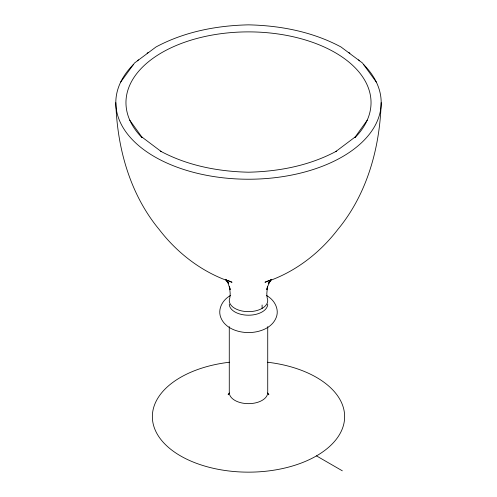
<?xml version="1.0" encoding="UTF-8"?>
<svg xmlns="http://www.w3.org/2000/svg" width="497" height="497" viewBox="0 0 497 497"><rect width="100%" height="100%" fill="white"/><g stroke="black" fill="none" stroke-linecap="round" stroke-linejoin="round"><path stroke-width="0.75" d="M381.18 102.63C379.838 147.951 367.072 194.24 337.693 229.639C319.285 253.625 293.926 272.971 264.969 282.253L269.057 280.445M229.931 297.119L230.198 293.659L229.539 286.75L230.186 289.583L228.042 283.222L226.427 280.283M270.573 280.283L267.703 286.328L266.814 289.583L267.461 286.75L266.802 293.659L267.069 297.119M228.9 393.624L228.148 394.767L229.409 393.009M120.746 82.005L134.513 63.007L156.015 46.966C184.437 31.733 216.481 25.564 248.5 24.85C280.519 25.564 312.563 31.733 340.985 46.966L362.487 63.007L376.254 82.005M354.988 137.265L367.277 120.144M270.877 279.848L268.293 283.464L271.592 279.357M355.548 136.681L335.904 151.461L336.488 151.163C309.445 165.656 278.966 171.521 248.5 172.204C218.034 171.521 187.555 165.656 160.512 151.163L161.096 151.461L141.452 136.681M230.602 295.479C222.904 299.48 217.394 308.842 220.761 317.446C224.986 328.306 237.746 332.499 248.5 332.611C259.254 332.499 272.014 328.306 276.239 317.446C279.606 308.842 274.095 299.48 266.398 295.479M269.678 280.482L271.263 279.544M227.943 280.445L232.031 282.253C203.074 272.971 177.715 253.625 159.307 229.639C129.928 194.24 117.162 147.951 115.82 102.63M316.483 455.892L342.321 470.808M225.737 279.544L227.322 280.482M225.408 279.357L228.707 283.464L226.123 279.848M129.723 120.144L142.012 137.265M267.591 393.009L268.852 394.767L268.1 393.624M267.728 326.659L267.728 392.555A19.228 11.102 0 0 1 248.5 403.657A19.228 11.102 0 0 1 229.272 392.555L229.272 326.659M262.099 305.021L262.099 308.401M267.473 362.226A96.145 55.509 0 0 1 328.399 447.517A96.145 55.509 0 0 1 168.601 447.517A96.145 55.509 0 0 1 229.527 362.226M267.075 297.678A19.228 11.102 0 0 1 248.5 311.65A19.228 11.102 0 0 1 229.925 297.678M141.813 137.433A122.542 70.748 0 0 1 248.5 31.883A122.542 70.748 0 0 1 355.187 137.433M267.728 304.108A19.228 11.102 0 0 1 248.5 315.21A19.228 11.102 0 0 1 229.272 304.108M363.406 64.33A132.68 76.6 0 0 1 248.5 179.231A132.68 76.6 0 0 1 133.594 64.33M137.315 60.827A132.68 76.6 0 0 1 138.446 59.845M147.1 53.229A132.68 76.6 0 0 1 148.435 52.328M348.565 52.328A132.68 76.6 0 0 1 349.9 53.229M358.554 59.845A132.68 76.6 0 0 1 359.685 60.827"/></g></svg>
